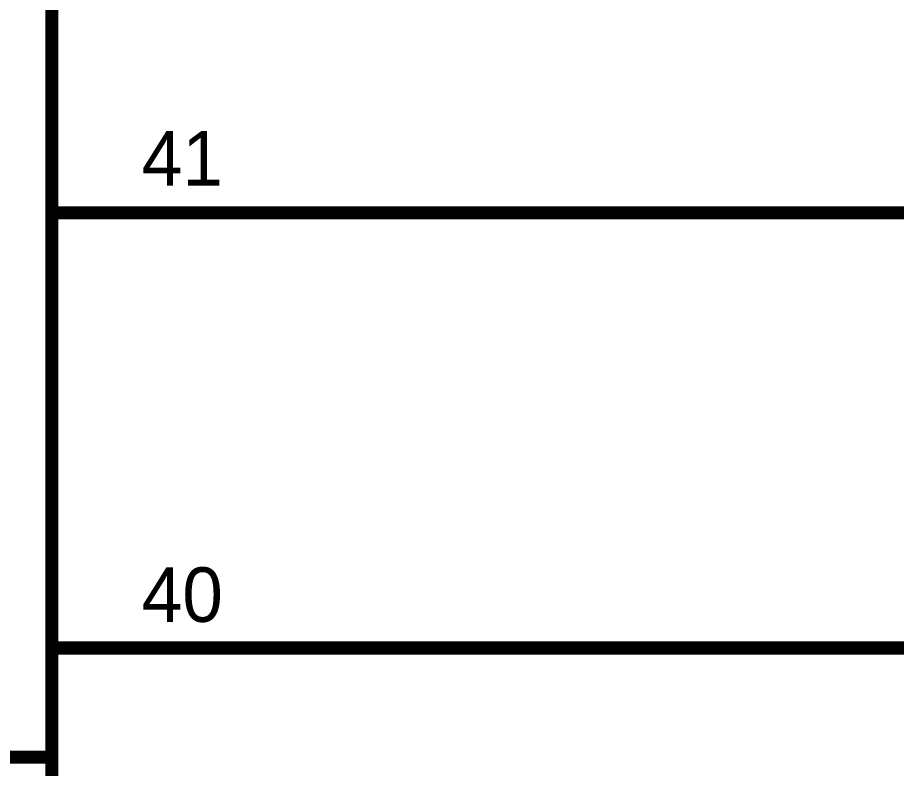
# Model space of a CAD drawing. Header units: inches. Extents: x 0 to 841, y 0 to 594.
# Drawn here: x 664.22 to 684.42, y 444.72 to 461.99 of the extents above; entities that cross this region are included whole.
import ezdxf

# ---------------------------------------------------------------- set-up
doc = ezdxf.new("R2010")
doc.units = ezdxf.units.IN
doc.layers.add('Sheet', color=255, linetype='Continuous')

msp = doc.modelspace()

# ---------------------------------------------------------------- linework, layer by layer
at = {"layer": 'Sheet'}
msp.add_lwpolyline([(625.001, 519.972, 0.3, 0.3, 0), (665.008, 519.972, 0.3, 0.3, 0), (665.008, 344.976, 0.3, 0.3, 0), (625.001, 344.976, 0.3, 0.3, 0), (625.001, 519.972, 0.3, 0.3, 0)], format="xyseb", close=True, dxfattribs=at)
for points in [[(665.008, 457.494, 0.3, 0.3, 0), (670.025, 457.494, 0.3, 0.3, 0)], [(717.505, 457.494, 0.3, 0.3, 0), (715.022, 457.494, 0.3, 0.3, 0), (705.014, 457.494, 0.3, 0.3, 0), (695.006, 457.494, 0.3, 0.3, 0), (670.025, 457.494, 0.3, 0.3, 0)], [(665.008, 447.486, 0.3, 0.3, 0), (670.025, 447.486, 0.3, 0.3, 0)], [(670.025, 447.486, 0.3, 0.3, 0), (695.006, 447.486, 0.3, 0.3, 0), (705.014, 447.486, 0.3, 0.3, 0), (715.022, 447.486, 0.3, 0.3, 0)], [(652.517, 444.977, 0.3, 0.3, 0), (665.008, 444.977, 0.3, 0.3, 0)]]:
    msp.add_lwpolyline(points, format="xyseb", dxfattribs=at)

# ---------------------------------------------------------------- texts
for s, p in [('41', (667.072, 458.121)), ('40', (667.072, 448.087))]:
    msp.add_text(s, height=1.2543, dxfattribs=at).set_placement(p)

doc.saveas('drawing.dxf')
